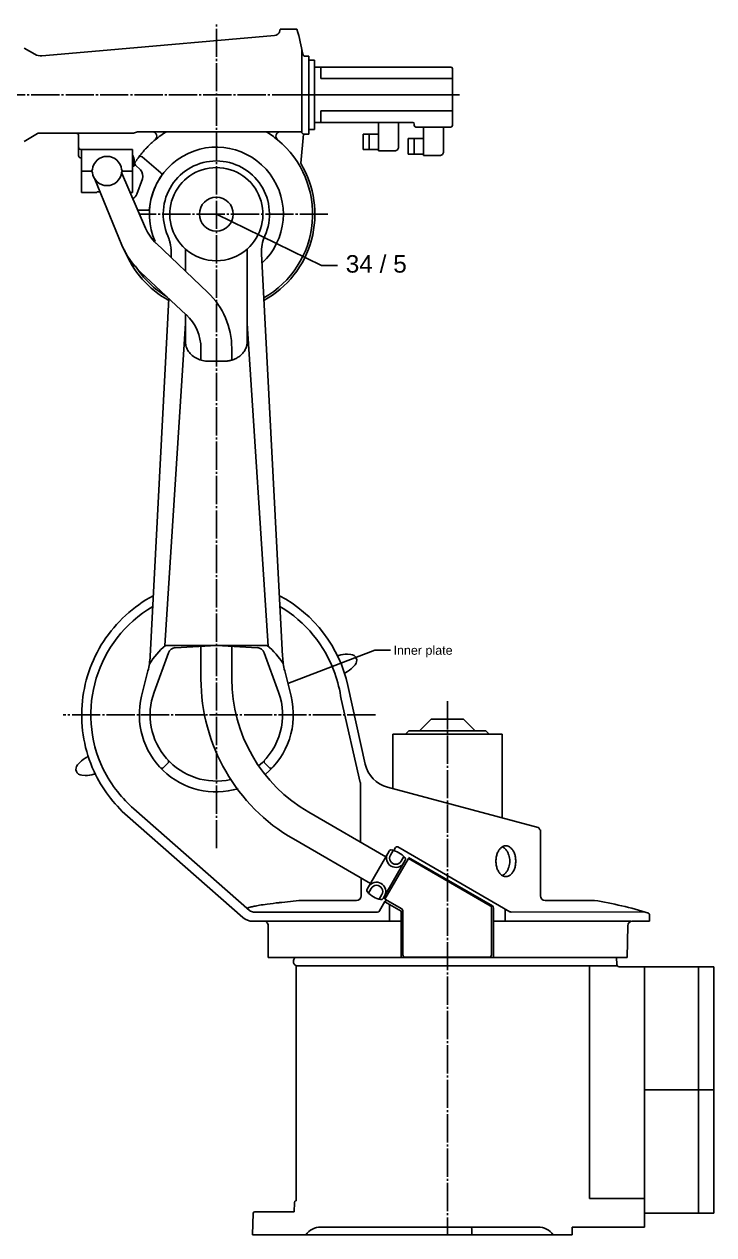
# Model space of a CAD drawing. Header units: inches. Extents: x -18 to 106, y -1 to 100.
# Drawn here: x 22.9 to 56.4, y 41.4 to 100.3 of the extents above; entities that cross this region are included whole.
import ezdxf

# ---------------------------------------------------------------- set-up
doc = ezdxf.new("R2010")
doc.units = ezdxf.units.IN
doc.header["$MEASUREMENT"] = 0
doc.linetypes.add('GRIDLINE', pattern=[1.53125, 1.375, -0.0625, 0.03125, -0.0625])
for name, color, linetype in [('E-1', 51, 'Continuous'), ('E-2', 255, 'Continuous'), ('E-4', 1, 'Continuous'), ('E-GRID', 65, 'GRIDLINE'), ('E-TEXT', 82, 'Continuous')]:
    doc.layers.add(name, color=color, linetype=linetype)
doc.styles.add('NewTextStyle_1', font='arial.ttf', dxfattribs={"height": 0.435519})
doc.styles.add('NewTextStyle_2', font='arial.ttf', dxfattribs={"height": 0.850622})
doc.styles.get("Standard").update_dxf_attribs({"font": 'txt.shx'})
doc.dimstyles.get("Standard").update_dxf_attribs({"dimtxt": 0.18, "dimasz": 0.18, "dimexe": 0.18, "dimexo": 0.0625, "dimgap": 0.09, "dimtad": 0, "dimtih": 1, "dimtoh": 1, "dimdec": 4, "dimzin": 0, "dimdsep": 46, "dimtxsty": 'Standard', "dimcen": 0.09, "dimadec": 0, "dimazin": 0, "dimtfac": 1, "dimtdec": 4, "dimtofl": 0, "dimtmove": 0, "dimatfit": 3, "dimfxl": 1, "dimtolj": 1, "dimtzin": 0, "dimarcsym": 0})

msp = doc.modelspace()

# ---------------------------------------------------------------- linework, layer by layer
at = {"layer": 'E-1'}
for p, q in [((37.298, 97.658), (37.298, 98.221)), ((37.298, 97.658), (43.711, 97.658)), ((37.298, 96.083), (43.711, 96.083)), ((37.298, 95.521), (37.298, 96.083)), ((29.701, 70.058), (30.717, 85.742)), ((34.735, 70.022), (33.717, 85.742)), ((34.692, 70.058), (29.742, 70.058))]:
    msp.add_line(p, q, dxfattribs=at)
at = {"layer": 'E-2'}
for p, q in [((35.043, 99.753), (26.527, 99.007)), ((35.329, 100.058), (35.307, 99.974)), ((36.143, 100.058), (35.329, 100.058)), ((23.378, 98.841), (22.86, 99.144)), ((36.379, 99.109), (36.379, 95.071)), ((36.379, 95.071), (36.379, 99.109)), ((26.527, 99.007), (23.719, 98.762)), ((36.717, 98.746), (36.542, 98.746)), ((36.717, 98.45), (36.717, 98.746)), ((36.717, 98.558), (36.717, 95.183)), ((36.998, 98.558), (36.717, 98.558)), ((36.717, 95.558), (36.717, 98.45)), ((36.998, 95.183), (36.998, 98.558)), ((36.998, 95.521), (36.998, 98.221)), ((36.998, 98.221), (43.636, 98.221)), ((43.711, 98.146), (43.711, 95.371)), ((36.043, 96.871), (44.056, 96.871)), ((36.717, 95.558), (36.717, 94.958)), ((41.783, 95.521), (36.998, 95.521)), ((40.114, 94.958), (40.114, 95.521)), ((41.089, 95.521), (41.089, 94.321)), ((23.509, 94.98), (22.86, 94.597)), ((28.143, 94.996), (23.566, 94.996)), ((25.504, 94.321), (25.504, 94.883)), ((28.375, 95.063), (28.189, 95.003)), ((36.379, 95.071), (28.421, 95.071)), ((36.464, 94.959), (36.33, 93.533)), ((36.33, 93.533), (36.464, 94.959)), ((36.379, 95.052), (36.379, 95.071)), ((36.717, 94.958), (36.473, 94.958)), ((36.717, 95.183), (36.998, 95.183)), ((39.364, 94.208), (39.364, 94.958)), ((39.364, 94.958), (40.114, 94.958)), ((39.664, 94.958), (39.664, 94.208)), ((40.114, 94.208), (40.114, 94.958)), ((41.858, 95.371), (41.858, 95.446)), ((43.636, 95.296), (41.933, 95.296)), ((42.308, 94.733), (42.308, 95.296)), ((43.283, 95.296), (43.283, 94.096)), ((25.504, 93.908), (25.504, 94.396)), ((41.558, 93.983), (41.558, 94.733)), ((41.558, 94.733), (42.308, 94.733)), ((41.858, 94.733), (41.858, 93.983)), ((42.308, 93.983), (42.308, 94.733)), ((27.867, 94.208), (25.617, 94.208)), ((25.654, 94.208), (28.129, 94.208)), ((25.654, 93.158), (25.654, 94.208)), ((28.129, 94.208), (28.129, 93.158)), ((28.599, 93.849), (29.521, 93.075)), ((40.114, 94.208), (39.364, 94.208)), ((40.114, 94.133), (40.114, 94.208)), ((40.902, 94.133), (40.114, 94.133)), ((42.308, 93.983), (41.558, 93.983)), ((42.308, 93.908), (42.308, 93.983)), ((43.096, 93.908), (42.308, 93.908)), ((26.108, 93.158), (25.654, 93.158)), ((25.654, 93.158), (25.654, 92.108)), ((26.108, 93.158), (25.654, 93.158)), ((28.129, 93.158), (27.676, 93.158)), ((28.129, 93.158), (27.676, 93.158)), ((28.129, 93.353), (28.273, 93.462)), ((28.129, 92.108), (28.129, 93.158)), ((28.519, 93.213), (28.286, 93.448)), ((26.297, 92.765), (27.615, 89.554)), ((27.601, 93.09), (28.768, 90.379)), ((28.341, 92.033), (28.614, 92.781)), ((25.654, 92.108), (26.386, 92.108)), ((26.423, 92.146), (26.552, 92.146)), ((28.024, 92.108), (28.129, 92.108)), ((28.855, 91.246), (28.395, 91.246)), ((32.217, 91.058), (32.217, 91.058)), ((29.285, 89.637), (31.799, 87.25)), ((30.009, 88.949), (30.019, 89.131)), ((30.717, 88.278), (30.717, 89.356)), ((33.717, 89.356), (33.717, 84.837)), ((34.415, 89.131), (35.442, 69.535)), ((28.528, 88.234), (30.75, 86.164)), ((28.992, 69.535), (29.905, 86.952)), ((30.717, 84.837), (30.717, 86.196)), ((31.467, 84.518), (31.467, 83.951)), ((32.967, 84.531), (32.967, 83.951)), ((32.592, 83.897), (31.842, 83.897)), ((31.467, 68.433), (31.467, 70.058)), ((32.967, 70.058), (32.967, 68.433)), ((38.77, 69.624), (38.603, 69.633)), ((38.86, 68.998), (38.974, 69.12)), ((39.471, 64.283), (38.624, 68.104)), ((38.624, 68.104), (39.471, 64.283)), ((39.226, 63.396), (38.292, 67.445)), ((42.117, 65.903), (42.679, 66.466)), ((42.679, 66.466), (44.254, 66.466)), ((44.254, 66.466), (44.817, 65.903)), ((40.804, 65.746), (46.129, 65.746)), ((40.804, 63.09), (40.804, 65.746)), ((41.434, 65.746), (41.592, 65.903)), ((41.592, 65.903), (45.342, 65.903)), ((45.342, 65.903), (45.499, 65.746)), ((46.129, 65.746), (46.129, 61.663)), ((25.573, 64.369), (25.46, 64.246)), ((25.663, 63.743), (25.83, 63.733)), ((39.229, 60.488), (39.229, 63.37)), ((47.883, 61.193), (40.547, 63.159)), ((28.196, 62.104), (33.83, 57.158)), ((36.717, 61.938), (40.471, 59.771)), ((27.887, 61.752), (33.504, 56.82)), ((48.002, 61.087), (48.002, 57.874)), ((39.721, 58.472), (35.967, 60.639)), ((40.948, 60.223), (40.863, 60.075)), ((46.51, 57.098), (41.051, 60.25)), ((30.599, 59.371), (30.142, 59.771)), ((39.559, 58.192), (40.632, 60.051)), ((41.412, 59.601), (40.339, 57.742)), ((41.572, 59.692), (40.429, 57.712)), ((40.826, 60.086), (40.695, 59.858)), ((41.214, 59.558), (41.346, 59.786)), ((45.559, 57.39), (41.572, 59.692)), ((41.576, 59.735), (45.661, 57.377)), ((39.265, 57.874), (39.265, 58.735)), ((39.625, 58.007), (39.757, 58.234)), ((40.277, 57.934), (40.145, 57.707)), ((36.377, 57.649), (39.04, 57.649)), ((40.424, 57.589), (40.164, 57.139)), ((41.217, 57.123), (40.42, 57.583)), ((40.429, 57.712), (41.247, 57.24)), ((40.65, 57.45), (40.65, 56.633)), ((45.616, 54.995), (45.616, 57.292)), ((45.717, 57.279), (45.717, 54.871)), ((46.283, 57.229), (46.283, 56.633)), ((48.227, 57.649), (50.627, 57.649)), ((33.999, 56.633), (34.654, 56.633)), ((34.028, 57.083), (39.004, 57.083)), ((34.654, 56.633), (39.454, 56.633)), ((34.654, 56.633), (34.654, 56.591)), ((36.342, 56.633), (41.217, 56.633)), ((39.004, 57.083), (39.229, 57.083)), ((40.067, 57.083), (39.004, 57.083)), ((41.217, 54.871), (41.217, 57.123)), ((41.303, 57.142), (41.303, 54.995)), ((45.717, 56.633), (52.411, 56.633)), ((53.071, 57.088), (46.567, 57.083)), ((52.473, 56.636), (53.309, 56.636)), ((53.309, 56.636), (53.309, 56.959)), ((34.748, 56.408), (34.748, 54.871)), ((52.221, 54.871), (52.248, 56.415)), ((34.748, 54.871), (52.221, 54.871)), ((52.221, 54.871), (34.983, 54.871)), ((41.416, 54.882), (45.503, 54.882)), ((51.72, 54.529), (51.708, 54.871)), ((36.097, 54.471), (51.722, 54.471)), ((36.097, 43.021), (36.097, 54.471)), ((50.686, 54.471), (36.117, 54.471)), ((50.386, 43.133), (50.386, 54.471)), ((53.067, 54.421), (51.832, 54.421)), ((53.067, 54.421), (53.067, 48.421)), ((56.442, 54.421), (53.067, 54.421)), ((53.067, 52.583), (53.067, 54.421)), ((55.692, 54.421), (55.692, 48.421)), ((56.442, 48.421), (56.442, 54.421)), ((53.067, 43.133), (53.067, 52.583)), ((53.067, 48.421), (56.442, 48.421)), ((53.067, 48.421), (53.067, 42.421)), ((56.442, 48.421), (53.067, 48.421)), ((55.692, 48.421), (55.692, 42.421)), ((56.442, 42.421), (56.442, 48.421)), ((50.386, 43.133), (53.067, 43.133)), ((53.067, 43.133), (53.067, 41.746)), ((34.091, 42.496), (36.006, 42.496)), ((36.006, 42.496), (36.022, 42.948)), ((33.979, 41.371), (34.016, 42.423)), ((53.067, 42.421), (56.442, 42.421)), ((36.267, 41.371), (33.979, 41.371)), ((36.572, 41.371), (36.267, 41.371)), ((36.572, 41.371), (44.66, 41.371)), ((37.306, 41.746), (43.048, 41.746)), ((43.048, 41.746), (44.548, 41.746)), ((46.586, 41.746), (44.548, 41.746)), ((44.66, 41.633), (44.66, 41.371)), ((44.66, 41.371), (49.542, 41.371)), ((47.885, 41.746), (46.586, 41.746)), ((52.804, 41.746), (49.542, 41.746)), ((49.542, 41.746), (49.542, 41.371)), ((49.542, 41.371), (49.542, 41.633)), ((49.654, 41.746), (53.067, 41.746)), ((53.067, 41.746), (52.804, 41.746))]:
    msp.add_line(p, q, dxfattribs=at)
msp.add_circle((32.217, 91.058), 0.825, dxfattribs=at)
for centre, radius, start, end in [((35.017, 100.051), 0.3, 275, 345), ((23.67, 99.322), 0.562, 238.76698, 275), ((36.542, 98.858), 0.113, 190.07386, 270), ((43.636, 98.146), 0.075, 0.00044, 89.99962), ((28.143, 95.146), 0.15, 270, 288), ((29.088, 94.846), 0.225, 309.55695, 90), ((32.217, 91.058), 4.687, 121.12896, 129.55626), ((36.473, 95.052), 0.0938, 180.00529, 195.00359), ((36.473, 95.052), 0.0938, 195.00359, 210.00166), ((36.473, 95.052), 0.0938, 210.00166, 225), ((36.473, 95.052), 0.0938, 225, 239.99907), ((36.473, 95.052), 0.0937, 239.99907, 254.99911), ((36.473, 95.052), 0.0937, 254.99911, 270.00011), ((41.933, 95.371), 0.075, 180.00009, 270.00004), ((43.636, 95.371), 0.075, 270.00004, 359.99991), ((25.617, 94.321), 0.112, 180.00001, 269.99997), ((32.217, 91.058), 4.687, 134.29118, 136.65836), ((32.216, 91.059), 4.687, 131.92387, 134.29118), ((32.217, 91.058), 3.262, 312.92968, 204.22404), ((32.216, 91.059), 4.687, 129.55644, 131.92387), ((32.217, 91.058), 4.688, 299.53313, 50.44305), ((40.902, 94.321), 0.187, 269.99992, 359.99995), ((25.617, 93.908), 0.113, 180, 269.99998), ((32.216, 91.059), 4.687, 145.55022, 146.14713), ((32.217, 91.058), 4.688, 144.95336, 145.55022), ((32.217, 91.058), 4.688, 144.35655, 144.95336), ((32.218, 91.057), 4.689, 143.7598, 144.35655), ((32.218, 91.058), 4.689, 141.39237, 143.75918), ((28.527, 93.763), 0.113, 50.00001, 143.75959), ((32.217, 91.058), 4.688, 139.02542, 141.39237), ((32.217, 91.058), 4.688, 136.65836, 139.02542), ((43.096, 94.096), 0.187, 269.99991, 360), ((26.108, 93.233), 0.075, 269.99999, 354.53476), ((27.676, 93.233), 0.075, 185.46522, 270), ((28.365, 93.527), 0.113, 147.34089, 225.00003), ((32.215, 91.059), 4.686, 146.7441, 147.34113), ((32.216, 91.059), 4.687, 146.14713, 146.7441), ((32.217, 91.058), 2.587, 90.00003, 204.20115), ((32.217, 91.058), 2.269, 90, 228.61179), ((32.217, 91.058), 2.587, 335.79888, 90.00003), ((32.217, 91.058), 2.269, 311.38821, 90), ((32.217, 91.058), 4.8, 298.86456, 31.03051), ((26.892, 93.158), 0.713, 185.465, 354.535), ((29.449, 92.989), 0.112, 325.09961, 50.00003), ((26.423, 92.127), 0.0187, 89.99994, 179.99954), ((28.855, 91.358), 0.113, 270, 354.90021), ((32.217, 91.058), 4.8, 201.43071, 241.13549), ((32.217, 91.058), 4.687, 212.48595, 239.28853), ((29.217, 84.531), 3.75, 0, 46.48425), ((29.217, 84.518), 2.25, 360, 47.03536), ((31.502, 84.837), 0.785, 180, 197.79669), ((31.585, 84.863), 0.872, 197.79669, 214.67011), ((31.656, 84.912), 0.958, 214.67011, 230.14723), ((32.725, 84.963), 1.032, 307.88007, 319.74522), ((32.83, 84.875), 0.895, 319.74522, 332.4912), ((32.878, 84.85), 0.84, 332.4912, 346.01405), ((32.931, 84.837), 0.786, 346.01405, 0), ((31.779, 85.059), 1.15, 230.14723, 244.26911), ((31.819, 85.144), 1.244, 244.26911, 257.39241), ((31.842, 85.245), 1.347, 257.39241, 269.99998), ((32.594, 85.241), 1.343, 269.91124, 272.62953), ((32.594, 85.236), 1.338, 272.62953, 275.35299), ((32.595, 85.23), 1.333, 275.35299, 278.08689), ((32.597, 85.215), 1.318, 278.08689, 280.83645), ((32.599, 85.206), 1.308, 280.83645, 283.60688), ((32.604, 85.182), 1.284, 283.60688, 286.40334), ((32.614, 85.15), 1.25, 286.40334, 296.82501), ((32.676, 85.026), 1.111, 296.82501, 307.88007), ((38.156, 69.647), 0.075, 206.51393, 288.66495), ((40.467, 68.433), 9, 180, 240), ((38.548, 68.677), 0.075, 115.33505, 197.48607), ((25.886, 64.689), 0.075, 295.33505, 17.48607), ((40.935, 64.608), 1.5, 192.5, 255), ((26.278, 63.72), 0.075, 26.51393, 108.66495), ((46.441, 59.798), 0.55, 131.93012, 147.26761), ((46.359, 59.89), 0.427, 112.62907, 131.93012), ((45.912, 59.803), 0.511, 49.85201, 63.12566), ((46.315, 59.996), 0.312, 90, 112.62907), ((45.829, 59.705), 0.64, 37.99308, 49.85201), ((46.315, 59.996), 0.312, 67.37093, 90), ((46.271, 59.89), 0.427, 48.06988, 67.37093), ((46.188, 59.798), 0.55, 32.73239, 48.06988), ((40.73, 59.994), 0.113, 77.45763, 150.00006), ((40.486, 58.896), 1.237, 42.54237, 77.45755), ((41.314, 59.657), 0.112, 329.99999, 42.54235), ((46.999, 59.558), 1.166, 170.22758, 180), ((46.999, 59.558), 1.166, 180, 189.77242), ((46.829, 59.587), 0.994, 159.63944, 170.22758), ((46.689, 59.64), 0.844, 147.26761, 159.63944), ((45.767, 59.656), 0.719, 27.38703, 37.99308), ((45.634, 59.587), 0.868, 17.73669, 27.38703), ((45.575, 59.568), 0.931, 8.71418, 17.73669), ((45.509, 59.558), 0.997, 0, 8.71418), ((45.941, 59.64), 0.844, 20.36056, 32.73239), ((45.801, 59.587), 0.994, 9.77242, 20.36056), ((45.631, 59.558), 1.166, 0, 9.77242), ((45.631, 59.558), 1.166, 350.22758, 360), ((46.829, 59.529), 0.994, 189.77242, 200.36056), ((46.689, 59.477), 0.844, 200.36056, 212.73239), ((46.441, 59.318), 0.55, 212.73239, 228.06988), ((46.188, 59.318), 0.55, 311.93012, 327.26761), ((45.941, 59.477), 0.844, 327.26761, 339.63944), ((45.801, 59.529), 0.994, 339.63944, 350.22758), ((40.017, 58.084), 0.45, 59.97716, 149.95432), ((40.017, 58.084), 0.3, 330, 150.05595), ((40.017, 58.084), 0.45, 330, 59.97716), ((46.359, 59.226), 0.427, 228.06988, 247.37093), ((46.315, 59.12), 0.312, 247.37093, 270), ((46.315, 59.12), 0.312, 270, 292.62907), ((46.271, 59.226), 0.427, 292.62907, 311.93012), ((39.657, 58.136), 0.112, 149.99994, 222.54237), ((40.486, 58.896), 1.237, 222.54235, 257.45755), ((34.422, 55.245), 2.145, 104.87641, 108.72683), ((34.888, 53.49), 3.961, 102.04329, 104.87641), ((35.236, 51.861), 5.626, 99.44889, 102.04329), ((36.399, 44.871), 12.712, 97.72298, 99.44889), ((37.487, 36.849), 20.808, 96.10274, 97.72298), ((43.116, -15.799), 73.757, 95.24218, 96.10274), ((40.241, 57.798), 0.113, 257.45765, 330.00001), ((41.191, 57.142), 0.112, 359.9994, 59.99916), ((45.604, 57.279), 0.113, 0, 60), ((47.606, 38.885), 19.005, 72.69783, 80.8519), ((34.523, 56.408), 0.225, 0, 54.31467), ((40.067, 57.196), 0.113, 270, 330), ((46.567, 57.196), 0.113, 240, 270), ((52.473, 56.411), 0.225, 90, 179), ((53.234, 56.959), 0.075, 0, 71.32699), ((36.199, 54.68), 0.232, 124.52598, 243.89303), ((51.832, 54.533), 0.113, 182, 270), ((34.091, 42.421), 0.075, 90, 178), ((36.097, 42.946), 0.075, 90, 178), ((44.548, 41.633), 0.112, 360, 90)]:
    msp.add_arc(centre, radius, start, end, dxfattribs=at)
at = {"layer": 'E-2', "extrusion": (0, 0, -1)}
for centre, radius, start, end in [((-25.354, 96.871), 11.25, 163.54075, 169.92614), ((-41.783, 95.446), 0.075, 90.00003, 179.9999), ((-23.566, 94.883), 0.113, 59.46231, 90), ((-25.392, 94.883), 0.113, 90, 179.99999), ((-28.421, 94.921), 0.15, 72.00001, 90.00001), ((-32.217, 91.058), 4.688, 121.13031, 129.55761), ((-35.345, 94.846), 0.225, 309.55694, 90), ((-26.892, 93.158), 0.713, 5.465, 174.535), ((-27.649, 93.646), 0.563, 148.68722, 211.31278), ((-26.108, 93.083), 0.075, 89.99999, 174.53476), ((-27.676, 93.083), 0.075, 5.46522, 90), ((-28.226, 92.922), 0.412, 135.16552, 200), ((-32.217, 91.058), 3.262, 5.09979, 34.90039), ((-26.386, 92.127), 0.0187, 179.99879, 269.99995), ((-27.989, 92.161), 0.375, 200, 245.02832), ((-30.835, 91.268), 2.25, 313.51575, 336.71506), ((-26.864, 88.874), 3.197, 159.42558, 162.45402), ((-27.365, 89.032), 2.671, 162.45402, 165.767), ((-27.593, 89.09), 2.436, 165.767, 169.39939), ((-36.287, 89.229), 1.875, 356.99904, 24.20016), ((-31.084, 90.978), 3.75, 312.96464, 337.69019), ((-28, 89.167), 2.022, 169.39939, 173.38606), ((-28.178, 89.187), 1.842, 173.38606, 177.75896), ((-28.481, 89.199), 1.54, 177.75896, 182.54249), ((-32.217, 91.058), 2.269, 228.61185, 311.38815), ((-32.217, 66.683), 6.112, 334.3132, 59.54552), ((-32.272, 66.649), 6.618, 47.44055, 61.82053), ((-32.217, 66.683), 6.563, 117.89548, 167.5), ((-32.217, 66.683), 6.112, 120.45455, 160.6868), ((-32.264, 66.658), 6.607, 33.04804, 47.44055), ((-32.256, 66.663), 6.597, 18.63499, 33.04804), ((-38.54, 68.51), 1.125, 71.33505, 93.23334), ((-38.753, 69.324), 0.3, 93.23334, 158), ((-25.247, 69.731), 3.75, 183.00156, 194.00172), ((-39.186, 69.731), 3.75, 346.0003, 357.00044), ((-38.034, 69.762), 1.125, 222.76666, 244.66495), ((-38.753, 69.324), 0.3, 158, 222.76666), ((-32.235, 66.67), 6.576, 4.19846, 18.63499), ((-40.467, 68.433), 7.5, 300, 360), ((-32.141, 66.617), 6.206, 160.3399, 172.33462), ((-32.225, 66.671), 6.565, 349.74131, 4.19846), ((-32.214, 66.669), 6.554, 335.27157, 349.74131), ((-25.68, 64.042), 0.3, 338, 42.76666), ((-26.399, 63.605), 1.125, 42.76666, 64.66495), ((-34.655, 64.404), 0.113, 315.00056, 43.06885), ((-25.68, 64.042), 0.3, 273.23334, 338), ((-25.894, 64.856), 1.125, 251.33505, 273.23334), ((-32.217, 66.683), 6.563, 311.28303, 335.16541), ((-32.16, 66.756), 6.094, 321.14759, 333.46246), ((-34.867, 64.192), 0.113, 223.22753, 314.99978), ((-39.117, 63.37), 0.113, 167.00002, 180.00001), ((-32.141, 66.604), 5.984, 311.23492, 322.16529), ((-47.854, 61.084), 0.113, 105, 180), ((-41.013, 60.185), 0.075, 30, 120), ((-40.954, 59.708), 0.45, 299.97716, 29.95432), ((-40.954, 59.708), 0.3, 210, 30.05595), ((-45.509, 59.558), 0.997, 180, 188.71418), ((-40.954, 59.708), 0.45, 210, 299.97716), ((-45.829, 59.412), 0.64, 217.99308, 229.85201), ((-45.767, 59.461), 0.719, 207.38703, 217.99308), ((-45.634, 59.529), 0.868, 197.73669, 207.38703), ((-45.575, 59.548), 0.931, 188.71418, 197.73669), ((-45.912, 59.313), 0.511, 229.85201, 243.12566), ((-39.04, 57.874), 0.225, 180, 270), ((-48.227, 57.874), 0.225, 270, 360), ((-40.525, 57.529), 0.118, 30.70984, 99.05613), ((-45.503, 57.292), 0.113, 120.00025, 180.00004), ((-33.999, 57.383), 0.75, 270, 311.28303), ((-34.028, 57.383), 0.3, 270, 311.28303), ((-41.416, 54.995), 0.113, 269.99995, 0), ((-45.503, 54.995), 0.113, 179.99998, 269.99995), ((-37.322, 40.808), 0.938, 36.8593, 89.0144), ((-47.869, 40.808), 0.938, 90.9856, 143.1407)]:
    msp.add_arc(centre, radius, start, end, dxfattribs=at)
at = {"layer": 'E-4'}
for p, q in [((29.186, 67.785), (29.885, 69.707)), ((30.218, 69.953), (32.217, 70.058)), ((32.217, 70.058), (34.215, 69.953)), ((34.548, 69.707), (35.247, 67.786)), ((28.578, 67.59), (28.886, 68.824)), ((35.548, 68.824), (35.855, 67.592)), ((29.858, 64.325), (29.646, 64.112)), ((34.575, 64.325), (34.788, 64.112))]:
    msp.add_line(p, q, dxfattribs=at)
at = {"layer": 'E-4', "extrusion": (0, 0, -1)}
for centre, start, end in [((-32.132, 67.168), 32.04706, 50.40961), ((-32.302, 67.168), 129.58949, 147.95206)]:
    msp.add_arc(centre, 3.75, start, end, dxfattribs=at)
at = {"layer": 'E-4'}
for centre, radius, start, end in [((30.238, 69.579), 0.375, 92.99988, 160.00024), ((34.196, 69.579), 0.375, 19.99958, 87), ((32.217, 66.683), 3.225, 160.02672, 282.53187), ((32.217, 66.683), 3.225, 309.66609, 20.00002), ((32.217, 66.683), 3.75, 165.99999, 286.51159), ((32.217, 66.683), 3.75, 309.20374, 14.01969), ((29.779, 64.404), 0.113, 315.00045, 43.06905), ((29.566, 64.192), 0.113, 223.22753, 314.99978)]:
    msp.add_arc(centre, radius, start, end, dxfattribs=at)
at = {"layer": 'E-GRID'}
for p, q in [((32.217, 60.187), (32.217, 100.304)), ((21.529, 96.871), (36.942, 96.871)), ((37.654, 91.058), (28.476, 91.058)), ((43.467, 67.345), (43.467, 41.371)), ((39.965, 66.683), (24.75, 66.683))]:
    msp.add_line(p, q, dxfattribs=at)

# ---------------------------------------------------------------- texts
at = {"layer": 'E-TEXT', "lineweight": 0}
for s, height, style, p in [(' 34 / 5', 0.8506, 'NewTextStyle_2', (38.188, 88.211)), ('Inner plate', 0.43552, 'NewTextStyle_1', (40.846, 69.608))]:
    msp.add_text(s, height=height, dxfattribs=dict(at, style=style)).set_placement(p)

# ---------------------------------------------------------------- leaders
for points in [[(32.217, 91.058), (37.338, 88.565), (38.118, 88.565)], [(35.701, 68.208), (39.939, 69.826), (40.701, 69.826)]]:
    msp.add_leader(points, dimstyle='Standard', dxfattribs=at)

doc.saveas('drawing.dxf')
